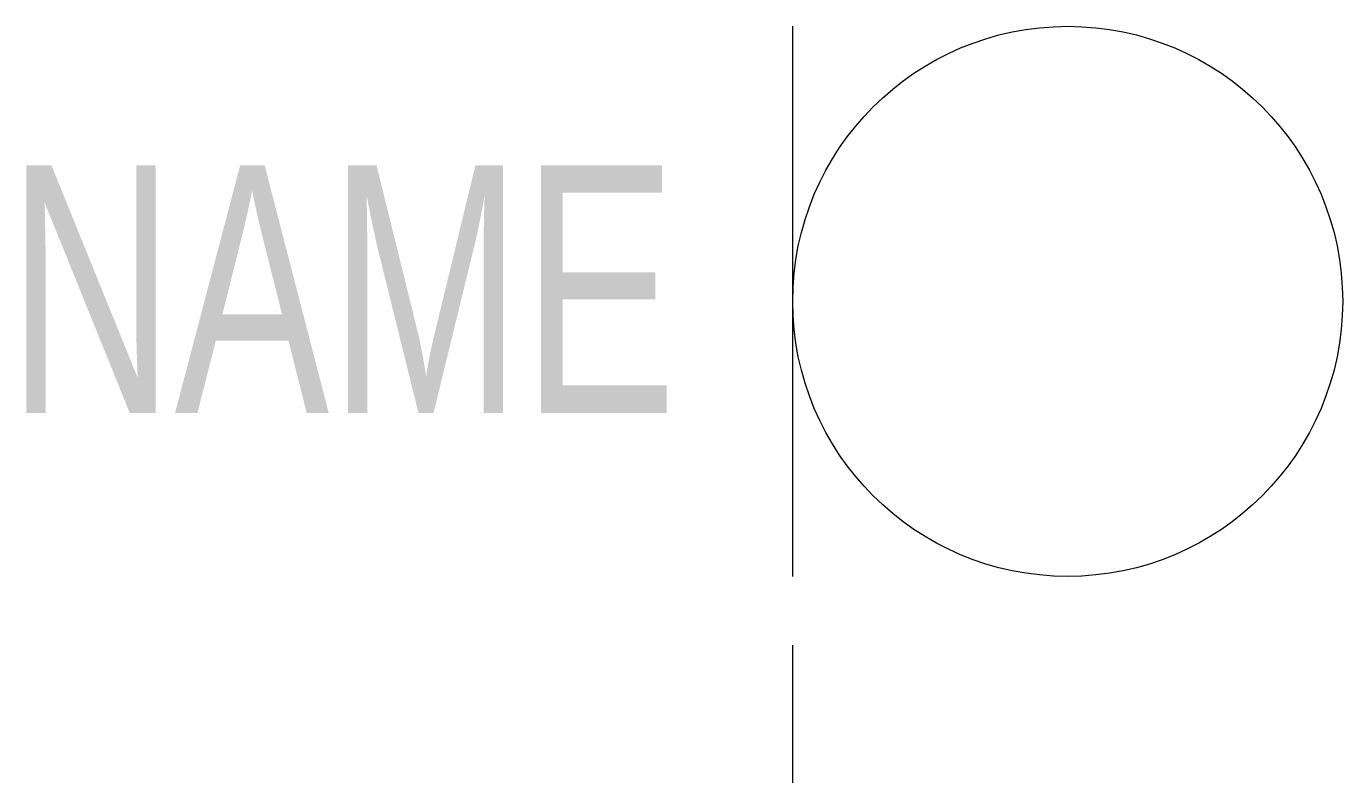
# Model space of a CAD drawing. Header units: millimetres. Extents: x -5.57 to 4, y -0.5 to 5.
import ezdxf
from ezdxf.enums import TextEntityAlignment as Align

# ---------------------------------------------------------------- set-up
doc = ezdxf.new("R2010")
doc.units = ezdxf.units.MM

msp = doc.modelspace()

# ---------------------------------------------------------------- linework, layer by layer
msp.add_line((0, 1), (0, 5))
at = {"color": 7}
msp.add_line((0, -0.5), (0, 0.5), dxfattribs=at)
msp.add_circle((2, 3), 2)

# ---------------------------------------------------------------- texts
at = {"width": 0.7}
msp.add_attdef('NAME', text='XHJ', height=1.8, dxfattribs=at).set_placement((-0.8438, 2.1889), align=Align.RIGHT)

doc.saveas('drawing.dxf')
